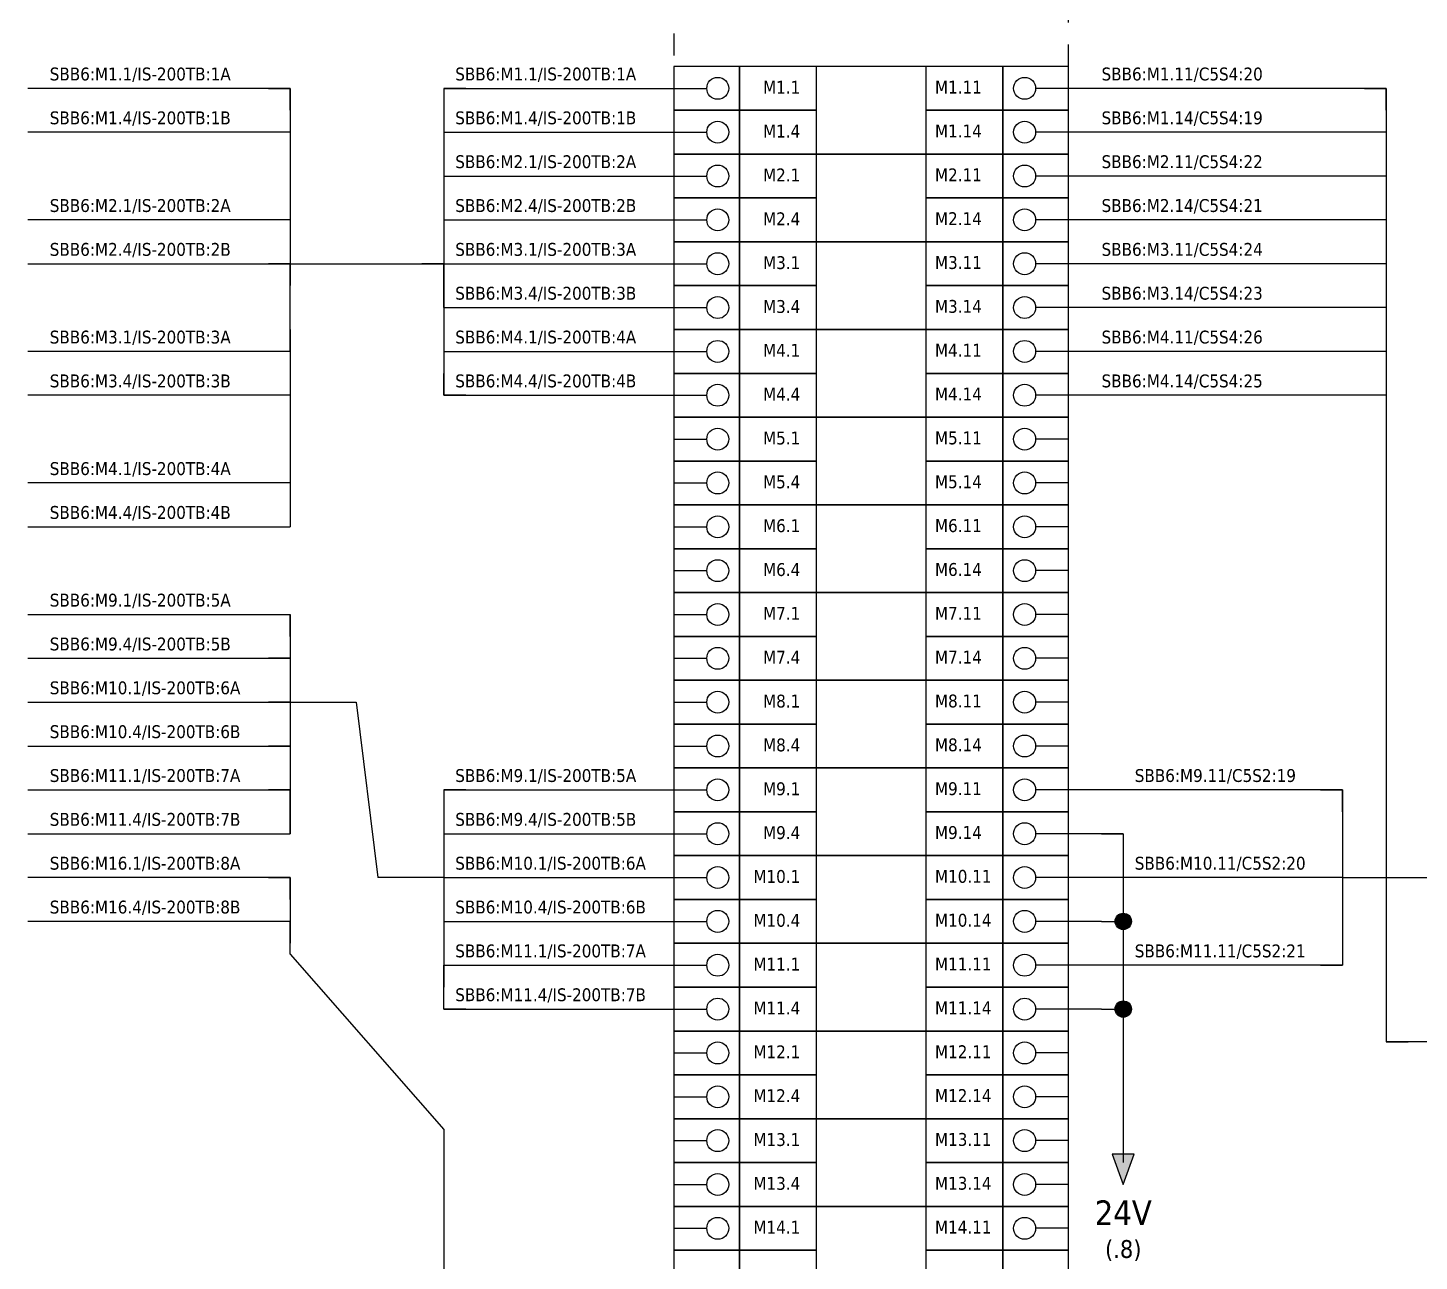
# Model space of a CAD drawing. Header units: millimetres. Extents: x 0 to 1792788, y -13 to 262234.
# Drawn here: x 184.1 to 311, y 78 to 190.5 of the extents above; entities that cross this region are included whole.
import ezdxf
from ezdxf.enums import TextEntityAlignment as Align

# ---------------------------------------------------------------- set-up
doc = ezdxf.new("R2010")
doc.units = ezdxf.units.MM
doc.linetypes.add('EPL_DASH', pattern=[1, 0.5, -0.5])
for name, color, linetype, lineweight in [('EPLAN300', 5, 'Continuous', 25), ('EPLAN303', 6, 'Continuous', 25), ('EPLAN306', 6, 'EPL_DASH', 25), ('EPLAN311', 7, 'Continuous', 25), ('EPLAN317', 7, 'Continuous', 25), ('EPLAN400', 5, 'Continuous', 35), ('EPLAN403', 5, 'Continuous', 35), ('EPLAN405', 7, 'Continuous', 25), ('EPLAN421', 5, 'Continuous', 35), ('EPLAN429', 251, 'Continuous', 35), ('EPLAN432', 7, 'Continuous', 35), ('EPLAN440', 73, 'Continuous', 35), ('EPLAN441', 73, 'Continuous', 35), ('EPLAN442', 73, 'Continuous', 35), ('EPLAN500', 7, 'Continuous', 35), ('EPLAN501', 7, 'Continuous', 35), ('EPLAN502', 7, 'Continuous', 35), ('EPLAN503', 7, 'Continuous', 35), ('EPLAN504', 7, 'Continuous', 35)]:
    doc.layers.add(name, color=color, linetype=linetype, lineweight=lineweight)
doc.styles.add('Tahoma', font='')
doc.styles.get('Tahoma').set_extended_font_data('Tahoma')

# ---------------------------------------------------------------- blocks, each defined once
blk = doc.blocks.new('EPLSYM_LibrarySPECIAL_Symbol1_Variant0_Placement1_1')
at = {"layer": 'EPLAN306', "lineweight": 25, "ltscale": 4}
blk.add_lwpolyline([(0, -143), (36, -143), (36, 0), (0, 0)], close=True, dxfattribs=at)
at = {"layer": 'EPLAN400', "color": 5, "style": 'Tahoma'}
blk.add_attdef('17_20010', text='', height=2.2575, dxfattribs=at).set_placement((-1.5, -0.9515), align=Align.TOP_CENTER)
at = {"layer": 'EPLAN440', "color": 73, "style": 'Tahoma'}
blk.add_attdef('17_20300', text='', height=1.6254, dxfattribs=at).set_placement((-1.5, -4.57508), align=Align.TOP_RIGHT)
at = {"layer": 'EPLAN500', "color": 7, "style": 'Tahoma'}
blk.add_attdef('17_20027', text='', height=1.6254, dxfattribs=at).set_placement((-1.5, -7.43762), align=Align.TOP_CENTER)
at = {"layer": 'EPLAN501', "color": 7, "style": 'Tahoma'}
blk.add_attdef('17_20011', text='', height=1.6254, dxfattribs=at).set_placement((-1.5, -12.67508), align=Align.TOP_CENTER)
at = {"layer": 'EPLAN502', "color": 7, "style": 'Tahoma'}
blk.add_attdef('17_20025', text='', height=1.6254, dxfattribs=at).set_placement((-1.5, -15.37508), align=Align.TOP_RIGHT)
at = {"layer": 'EPLAN503', "color": 7, "style": 'Tahoma'}
blk.add_attdef('17_20024', text='', height=1.6254, dxfattribs=at).set_placement((-1.5, -18.07508), align=Align.TOP_RIGHT)
at = {"layer": 'EPLAN504', "color": 7, "style": 'Tahoma'}
blk.add_attdef('17_20901[1]', text='', height=1.6254, dxfattribs=at).set_placement((-1.5, -9.97508), align=Align.TOP_RIGHT)
blk = doc.blocks.new('EPLSYM_LibrarySPECIAL_Symbol13_Variant1_Placement1')
at = {"layer": 'EPLAN303', "lineweight": 25, "ltscale": 4}
blk.add_line((-4, 0), (-1, 0), dxfattribs=at)
blk.add_circle((0, 0), 1, dxfattribs=at)
at = {"layer": 'EPLAN421', "color": 5, "style": 'Tahoma'}
blk.add_attdef('17_20039', text='', height=1.1739, dxfattribs=at).set_placement((-2.3, 4), align=Align.BOTTOM_RIGHT)
at = {"layer": 'EPLAN429', "color": 251, "style": 'Tahoma'}
blk.add_attdef('17_20011', text='', height=1.6254, dxfattribs=at).set_placement((76.87, -0.16254), align=Align.MIDDLE_LEFT)
at = {"layer": 'EPLAN441', "color": 73, "style": 'Tahoma'}
blk.add_attdef('17_20301', text='', height=1.6254, dxfattribs=at).set_placement((33.62, -0.16254), align=Align.MIDDLE_LEFT)
blk = doc.blocks.new('EPLSYM_LibrarySPECIAL_Symbol13_Variant3_Placement1')
at = {"layer": 'EPLAN303', "lineweight": 25, "ltscale": 4}
blk.add_line((4, 0), (1, 0), dxfattribs=at)
blk.add_circle((0, 0), 1, dxfattribs=at)
at = {"layer": 'EPLAN429', "color": 251, "style": 'Tahoma'}
blk.add_attdef('17_20011', text='', height=1.6254, dxfattribs=at).set_placement((-76.87, -0.16254), align=Align.MIDDLE_RIGHT)
at = {"layer": 'EPLAN432', "color": 7, "style": 'Tahoma'}
blk.add_attdef('17_20038', text='', height=1.6254, dxfattribs=at).set_placement((2.3, 1.3), align=Align.BOTTOM_LEFT)
blk = doc.blocks.new('EPLSYM_LibrarySPECIAL_Symbol308_Variant0_Placement0')
at = {"layer": 'EPLAN405', "color": 7, "style": 'Tahoma'}
for tag, p in [('17_31011', (1.5, 6.35)), ('17_31002', (1.5, 0.5))]:
    blk.add_attdef(tag, text='', height=1.17, dxfattribs=at).set_placement(p, align=Align.BOTTOM_LEFT)
for tag, p in [('17_31004', (1.5, 4.4)), ('17_31003', (1.5, 2.45))]:
    blk.add_attdef(tag, p, '', height=1.17, dxfattribs=at)
blk = doc.blocks.new('EPLSYM_LibrarySPECIAL_Symbol8_Variant3_Placement1')
at = {"layer": 'EPLAN311', "linetype": 'Continuous', "ltscale": 4}
blk.add_hatch(color=256, dxfattribs=at).paths.add_polyline_path([(-1, 0.75), (0, -2), (1, 0.75)], flags=0)
blk.add_line((0, 2), (0, 0.75), dxfattribs=at)
blk.add_lwpolyline([(-1, 0.75), (0, -2), (1, 0.75)], close=True, dxfattribs=at)
at = {"layer": 'EPLAN403', "color": 5, "style": 'Tahoma'}
blk.add_attdef('70_20010', text='', height=2.2575, dxfattribs=at).set_placement((0, -3.4515), align=Align.TOP_CENTER)
at = {"layer": 'EPLAN442', "color": 73, "style": 'Tahoma'}
blk.add_attdef('70_24300', text='', height=1.6254, dxfattribs=at).set_placement((0, -7.07508), align=Align.TOP_CENTER)

msp = doc.modelspace()

# ---------------------------------------------------------------- hatches: boundary and pattern name
at = {"layer": 'EPLAN311', "linetype": 'Continuous', "lineweight": 25, "ltscale": 4}
h = msp.add_hatch(color=7, dxfattribs=at)
edge = h.paths.add_edge_path(flags=0)
edge.add_arc((284, 109), 0.75, 0, 360)
h = msp.add_hatch(color=7, dxfattribs=at)
edge = h.paths.add_edge_path(flags=0)
edge.add_arc((284, 101), 0.75, 0, 360)

# ---------------------------------------------------------------- linework, layer by layer
at = {"layer": 'EPLAN300', "lineweight": 25, "ltscale": 4}
for points in [[(243, 183), (249, 183), (249, 187), (243, 187)], [(249, 179), (273, 179), (273, 187), (249, 187)], [(249, 183), (256, 183), (256, 187), (249, 187)], [(266, 183), (273, 183), (273, 187), (266, 187)], [(273, 183), (279, 183), (279, 187), (273, 187)], [(243, 179), (249, 179), (249, 183), (243, 183)], [(249, 179), (256, 179), (256, 183), (249, 183)], [(266, 179), (273, 179), (273, 183), (266, 183)], [(273, 179), (279, 179), (279, 183), (273, 183)], [(243, 175), (249, 175), (249, 179), (243, 179)], [(249, 171), (273, 171), (273, 179), (249, 179)], [(249, 175), (256, 175), (256, 179), (249, 179)], [(266, 175), (273, 175), (273, 179), (266, 179)], [(273, 175), (279, 175), (279, 179), (273, 179)], [(243, 171), (249, 171), (249, 175), (243, 175)], [(249, 171), (256, 171), (256, 175), (249, 175)], [(266, 171), (273, 171), (273, 175), (266, 175)], [(273, 171), (279, 171), (279, 175), (273, 175)], [(243, 167), (249, 167), (249, 171), (243, 171)], [(249, 163), (273, 163), (273, 171), (249, 171)], [(249, 167), (256, 167), (256, 171), (249, 171)], [(266, 167), (273, 167), (273, 171), (266, 171)], [(273, 167), (279, 167), (279, 171), (273, 171)], [(243, 163), (249, 163), (249, 167), (243, 167)], [(249, 163), (256, 163), (256, 167), (249, 167)], [(266, 163), (273, 163), (273, 167), (266, 167)], [(273, 163), (279, 163), (279, 167), (273, 167)], [(243, 159), (249, 159), (249, 163), (243, 163)], [(249, 155), (273, 155), (273, 163), (249, 163)], [(249, 159), (256, 159), (256, 163), (249, 163)], [(266, 159), (273, 159), (273, 163), (266, 163)], [(273, 159), (279, 159), (279, 163), (273, 163)], [(243, 155), (249, 155), (249, 159), (243, 159)], [(249, 155), (256, 155), (256, 159), (249, 159)], [(266, 155), (273, 155), (273, 159), (266, 159)], [(273, 155), (279, 155), (279, 159), (273, 159)], [(243, 151), (249, 151), (249, 155), (243, 155)], [(249, 147), (273, 147), (273, 155), (249, 155)], [(249, 151), (256, 151), (256, 155), (249, 155)], [(266, 151), (273, 151), (273, 155), (266, 155)], [(273, 151), (279, 151), (279, 155), (273, 155)], [(243, 147), (249, 147), (249, 151), (243, 151)], [(249, 147), (256, 147), (256, 151), (249, 151)], [(266, 147), (273, 147), (273, 151), (266, 151)], [(273, 147), (279, 147), (279, 151), (273, 151)], [(243, 143), (249, 143), (249, 147), (243, 147)], [(249, 139), (273, 139), (273, 147), (249, 147)], [(249, 143), (256, 143), (256, 147), (249, 147)], [(266, 143), (273, 143), (273, 147), (266, 147)], [(273, 143), (279, 143), (279, 147), (273, 147)], [(243, 139), (249, 139), (249, 143), (243, 143)], [(249, 139), (256, 139), (256, 143), (249, 143)], [(266, 139), (273, 139), (273, 143), (266, 143)], [(273, 139), (279, 139), (279, 143), (273, 143)], [(243, 135), (249, 135), (249, 139), (243, 139)], [(249, 131), (273, 131), (273, 139), (249, 139)], [(249, 135), (256, 135), (256, 139), (249, 139)], [(266, 135), (273, 135), (273, 139), (266, 139)], [(273, 135), (279, 135), (279, 139), (273, 139)], [(243, 131), (249, 131), (249, 135), (243, 135)], [(249, 131), (256, 131), (256, 135), (249, 135)], [(266, 131), (273, 131), (273, 135), (266, 135)], [(273, 131), (279, 131), (279, 135), (273, 135)], [(243, 127), (249, 127), (249, 131), (243, 131)], [(249, 123), (273, 123), (273, 131), (249, 131)], [(249, 127), (256, 127), (256, 131), (249, 131)], [(266, 127), (273, 127), (273, 131), (266, 131)], [(273, 127), (279, 127), (279, 131), (273, 131)], [(243, 123), (249, 123), (249, 127), (243, 127)], [(249, 123), (256, 123), (256, 127), (249, 127)], [(266, 123), (273, 123), (273, 127), (266, 127)], [(273, 123), (279, 123), (279, 127), (273, 127)], [(243, 119), (249, 119), (249, 123), (243, 123)], [(249, 115), (273, 115), (273, 123), (249, 123)], [(249, 119), (256, 119), (256, 123), (249, 123)], [(266, 119), (273, 119), (273, 123), (266, 123)], [(273, 119), (279, 119), (279, 123), (273, 123)], [(243, 115), (249, 115), (249, 119), (243, 119)], [(249, 115), (256, 115), (256, 119), (249, 119)], [(266, 115), (273, 115), (273, 119), (266, 119)], [(273, 115), (279, 115), (279, 119), (273, 119)], [(243, 111), (249, 111), (249, 115), (243, 115)], [(249, 107), (273, 107), (273, 115), (249, 115)], [(249, 111), (256, 111), (256, 115), (249, 115)], [(266, 111), (273, 111), (273, 115), (266, 115)], [(273, 111), (279, 111), (279, 115), (273, 115)], [(243, 107), (249, 107), (249, 111), (243, 111)], [(249, 107), (256, 107), (256, 111), (249, 111)], [(266, 107), (273, 107), (273, 111), (266, 111)], [(273, 107), (279, 107), (279, 111), (273, 111)], [(243, 103), (249, 103), (249, 107), (243, 107)], [(249, 99), (273, 99), (273, 107), (249, 107)], [(249, 103), (256, 103), (256, 107), (249, 107)], [(266, 103), (273, 103), (273, 107), (266, 107)], [(273, 103), (279, 103), (279, 107), (273, 107)], [(243, 99), (249, 99), (249, 103), (243, 103)], [(249, 99), (256, 99), (256, 103), (249, 103)], [(266, 99), (273, 99), (273, 103), (266, 103)], [(273, 99), (279, 99), (279, 103), (273, 103)], [(243, 95), (249, 95), (249, 99), (243, 99)], [(249, 91), (273, 91), (273, 99), (249, 99)], [(249, 95), (256, 95), (256, 99), (249, 99)], [(266, 95), (273, 95), (273, 99), (266, 99)], [(273, 95), (279, 95), (279, 99), (273, 99)], [(243, 91), (249, 91), (249, 95), (243, 95)], [(249, 91), (256, 91), (256, 95), (249, 95)], [(266, 91), (273, 91), (273, 95), (266, 95)], [(273, 91), (279, 91), (279, 95), (273, 95)], [(243, 87), (249, 87), (249, 91), (243, 91)], [(249, 83), (273, 83), (273, 91), (249, 91)], [(249, 87), (256, 87), (256, 91), (249, 91)], [(266, 87), (273, 87), (273, 91), (266, 91)], [(273, 87), (279, 87), (279, 91), (273, 91)], [(243, 83), (249, 83), (249, 87), (243, 87)], [(249, 83), (256, 83), (256, 87), (249, 87)], [(266, 83), (273, 83), (273, 87), (266, 87)], [(273, 83), (279, 83), (279, 87), (273, 87)], [(243, 79), (249, 79), (249, 83), (243, 83)], [(249, 75), (273, 75), (273, 83), (249, 83)], [(249, 79), (256, 79), (256, 83), (249, 83)], [(266, 79), (273, 79), (273, 83), (266, 83)], [(273, 79), (279, 79), (279, 83), (273, 83)], [(243, 75), (249, 75), (249, 79), (243, 79)], [(249, 75), (256, 75), (256, 79), (249, 79)], [(266, 75), (273, 75), (273, 79), (266, 79)], [(273, 75), (279, 75), (279, 79), (273, 79)]]:
    msp.add_lwpolyline(points, close=True, dxfattribs=at)
at = {"layer": 'EPLAN311', "color": 7, "ltscale": 4}
for p, q in [((208, 185), (184.05, 185)), ((222, 185), (245, 185)), ((308, 185), (277, 185)), ((208, 181), (184.05, 181)), ((222, 181), (245, 181)), ((308, 181), (277, 181)), ((222, 177), (245, 177)), ((308, 177), (277, 177)), ((208, 173), (184.05, 173)), ((222, 173), (245, 173)), ((308, 173), (277, 173)), ((184.05, 169), (208, 169)), ((222, 169), (245, 169)), ((308, 169), (277, 169)), ((222, 165), (245, 165)), ((308, 165), (277, 165)), ((208, 161), (184.05, 161)), ((222, 161), (245, 161)), ((308, 161), (277, 161)), ((208, 157), (184.05, 157)), ((222, 157), (245, 157)), ((308, 157), (277, 157)), ((208, 149), (184.05, 149)), ((184.05, 145), (208, 145)), ((184.05, 137), (208, 137)), ((184.05, 133), (208, 133)), ((184.05, 129), (208, 129)), ((184.05, 125), (208, 125)), ((184.05, 121), (208, 121)), ((222, 121), (245, 121)), ((304, 121), (277, 121)), ((184.05, 117), (208, 117)), ((222, 117), (245, 117)), ((208, 113), (184.05, 113)), ((222, 113), (245, 113)), ((304, 113), (277, 113)), ((208, 109), (184.05, 109)), ((222, 109), (245, 109)), ((222, 105), (245, 105)), ((304, 105), (277, 105)), ((222, 101), (245, 101))]:
    msp.add_line(p, q, dxfattribs=at)
at = {"layer": 'EPLAN311', "ltscale": 4}
for p, q in [((206, 185), (208, 185)), ((224, 185), (222, 185)), ((306, 185), (308, 185)), ((208, 181), (206, 181)), ((222, 181), (224, 181)), ((308, 181), (306, 181)), ((222, 177), (224, 177)), ((308, 177), (306, 177)), ((208, 173), (206, 173)), ((222, 173), (224, 173)), ((308, 173), (306, 173)), ((208, 169), (206, 169)), ((222, 169), (224, 169)), ((308, 169), (306, 169)), ((222, 165), (224, 165)), ((308, 165), (306, 165)), ((208, 161), (206, 161)), ((222, 161), (224, 161)), ((308, 161), (306, 161)), ((208, 157), (206, 157)), ((224, 157), (222, 157)), ((308, 157), (306, 157)), ((208, 149), (206, 149)), ((206, 145), (208, 145)), ((206, 137), (208, 137)), ((208, 133), (206, 133)), ((208, 129), (206, 129)), ((208, 125), (206, 125)), ((208, 121), (206, 121)), ((224, 121), (222, 121)), ((302, 121), (304, 121)), ((206, 117), (208, 117)), ((222, 117), (224, 117)), ((284, 117), (277, 117)), ((284, 117), (284, 109)), ((206, 113), (208, 113)), ((222, 113), (224, 113)), ((304, 113), (302, 113)), ((208, 109), (206, 109)), ((222, 109), (224, 109)), ((282, 109), (277, 109)), ((284, 109), (284, 101)), ((222, 105), (224, 105)), ((302, 105), (304, 105)), ((224, 101), (222, 101)), ((282, 101), (277, 101)), ((284, 101), (284, 87))]:
    msp.add_line(p, q, dxfattribs=at)
at = {"layer": 'EPLAN311', "color": 7, "linetype": 'Continuous', "lineweight": 25, "ltscale": 4}
for p, q in [((214, 129), (216, 113)), ((282, 117), (284, 117)), ((284, 117), (284, 115)), ((284, 111), (284, 107)), ((282, 109), (284, 109)), ((208, 106), (222, 90)), ((284, 103), (284, 99)), ((282, 101), (284, 101)), ((308, 100), (308, 98)), ((308, 98), (310, 98))]:
    msp.add_line(p, q, dxfattribs=at)
for centre in [(284, 109), (284, 101)]:
    msp.add_circle(centre, 0.75, dxfattribs=at)
at = {"layer": 'EPLAN317', "lineweight": 25, "ltscale": 4}
for p, q in [((208, 185), (208, 181)), ((208, 183), (208, 185)), ((222, 185), (222, 181)), ((222, 185), (222, 183)), ((308, 185), (308, 181)), ((308, 183), (308, 185)), ((208, 183), (208, 179)), ((222, 183), (222, 179)), ((308, 183), (308, 179)), ((208, 181), (208, 173)), ((222, 181), (222, 177)), ((308, 181), (308, 177)), ((222, 179), (222, 175)), ((308, 179), (308, 175)), ((222, 177), (222, 173)), ((308, 177), (308, 173)), ((208, 175), (208, 171)), ((222, 175), (222, 171)), ((308, 175), (308, 171)), ((208, 173), (208, 169)), ((222, 173), (222, 169)), ((308, 173), (308, 169)), ((208, 171), (208, 167)), ((222, 171), (222, 167)), ((308, 171), (308, 167)), ((208, 161), (208, 169)), ((208, 169), (222, 169)), ((208, 169), (210, 169)), ((222, 169), (220, 169)), ((222, 165), (222, 169)), ((308, 169), (308, 165)), ((222, 167), (222, 163)), ((308, 167), (308, 163)), ((222, 165), (222, 161)), ((308, 165), (308, 161)), ((208, 163), (208, 159)), ((222, 163), (222, 159)), ((308, 163), (308, 159)), ((208, 161), (208, 157)), ((222, 161), (222, 157)), ((308, 161), (308, 157)), ((208, 159), (208, 155)), ((222, 157), (222, 159)), ((308, 159), (308, 155)), ((208, 157), (208, 149)), ((308, 157), (308, 98)), ((208, 151), (208, 147)), ((208, 149), (208, 145)), ((208, 147), (208, 145)), ((208, 137), (208, 133)), ((208, 135), (208, 137)), ((208, 135), (208, 131)), ((208, 133), (208, 129)), ((208, 131), (208, 127)), ((208, 129), (208, 125)), ((208, 129), (214, 129)), ((208, 129), (210, 129)), ((208, 127), (208, 123)), ((208, 125), (208, 121)), ((208, 123), (208, 119)), ((208, 117), (208, 121)), ((222, 121), (222, 117)), ((222, 121), (222, 119)), ((304, 121), (304, 113)), ((304, 119), (304, 121)), ((208, 119), (208, 117)), ((222, 119), (222, 115)), ((222, 117), (222, 113)), ((222, 115), (222, 111)), ((304, 115), (304, 111)), ((208, 113), (208, 109)), ((208, 111), (208, 113)), ((222, 113), (216, 113)), ((222, 113), (220, 113)), ((222, 113), (222, 109)), ((304, 113), (304, 105)), ((304, 113), (323, 113)), ((304, 113), (306, 113)), ((208, 111), (208, 107)), ((222, 111), (222, 107)), ((208, 106), (208, 109)), ((222, 109), (222, 105)), ((222, 107), (222, 103)), ((304, 107), (304, 105)), ((222, 101), (222, 105)), ((222, 101), (222, 103)), ((314, 98), (308, 98)), ((222, 90), (222, 65))]:
    msp.add_line(p, q, dxfattribs=at)

# ---------------------------------------------------------------- block references
msp.add_blockref('EPLSYM_LibrarySPECIAL_Symbol1_Variant0_Placement1_1', (243, 202))
ref = msp.add_blockref('EPLSYM_LibrarySPECIAL_Symbol308_Variant0_Placement0', (186, 185))
ref.add_attrib('17_31011', 'SBB6:M1.1/IS-200TB:1A', dxfattribs={"layer": 'EPLAN405', "color": 7, "height": 1.1739, "style": 'Tahoma'}).set_placement((186.05, 185.37), align=Align.BOTTOM_LEFT)
ref = msp.add_blockref('EPLSYM_LibrarySPECIAL_Symbol308_Variant0_Placement0', (223, 185))
ref.add_attrib('17_31011', 'SBB6:M1.1/IS-200TB:1A', dxfattribs={"layer": 'EPLAN405', "color": 7, "height": 1.1739, "style": 'Tahoma'}).set_placement((223.05, 185.37), align=Align.BOTTOM_LEFT)
ref = msp.add_blockref('EPLSYM_LibrarySPECIAL_Symbol308_Variant0_Placement0', (281.97, 185))
ref.add_attrib('17_31011', 'SBB6:M1.11/C5S4:20', dxfattribs={"layer": 'EPLAN405', "color": 7, "height": 1.1739, "style": 'Tahoma'}).set_placement((282.02, 185.37), align=Align.BOTTOM_LEFT)
ref = msp.add_blockref('EPLSYM_LibrarySPECIAL_Symbol13_Variant1_Placement1', (247, 185))
ref.add_attrib('17_20039', 'M1.1', dxfattribs={"layer": 'EPLAN421', "color": 5, "height": 1.174, "style": 'Tahoma'}).set_placement((254.53, 184.16), align=Align.BOTTOM_RIGHT)
ref = msp.add_blockref('EPLSYM_LibrarySPECIAL_Symbol13_Variant3_Placement1', (275, 185))
ref.add_attrib('17_20039', 'M1.11', dxfattribs={"layer": 'EPLAN421', "color": 5, "height": 1.174, "style": 'Tahoma'}).set_placement((266.82, 184.17), align=Align.BOTTOM_LEFT)
ref = msp.add_blockref('EPLSYM_LibrarySPECIAL_Symbol308_Variant0_Placement0', (186, 181))
ref.add_attrib('17_31011', 'SBB6:M1.4/IS-200TB:1B', dxfattribs={"layer": 'EPLAN405', "color": 7, "height": 1.1739, "style": 'Tahoma'}).set_placement((186.05, 181.37), align=Align.BOTTOM_LEFT)
ref = msp.add_blockref('EPLSYM_LibrarySPECIAL_Symbol308_Variant0_Placement0', (223, 181))
ref.add_attrib('17_31011', 'SBB6:M1.4/IS-200TB:1B', dxfattribs={"layer": 'EPLAN405', "color": 7, "height": 1.1739, "style": 'Tahoma'}).set_placement((223.05, 181.37), align=Align.BOTTOM_LEFT)
ref = msp.add_blockref('EPLSYM_LibrarySPECIAL_Symbol308_Variant0_Placement0', (281.97, 181))
ref.add_attrib('17_31011', 'SBB6:M1.14/C5S4:19', dxfattribs={"layer": 'EPLAN405', "color": 7, "height": 1.1739, "style": 'Tahoma'}).set_placement((282.02, 181.37), align=Align.BOTTOM_LEFT)
ref = msp.add_blockref('EPLSYM_LibrarySPECIAL_Symbol13_Variant1_Placement1', (247, 181))
ref.add_attrib('17_20039', 'M1.4', dxfattribs={"layer": 'EPLAN421', "color": 5, "height": 1.174, "style": 'Tahoma'}).set_placement((254.53, 180.16), align=Align.BOTTOM_RIGHT)
ref = msp.add_blockref('EPLSYM_LibrarySPECIAL_Symbol13_Variant3_Placement1', (275, 181))
ref.add_attrib('17_20039', 'M1.14', dxfattribs={"layer": 'EPLAN421', "color": 5, "height": 1.174, "style": 'Tahoma'}).set_placement((266.82, 180.17), align=Align.BOTTOM_LEFT)
ref = msp.add_blockref('EPLSYM_LibrarySPECIAL_Symbol308_Variant0_Placement0', (223, 177))
ref.add_attrib('17_31011', 'SBB6:M2.1/IS-200TB:2A', dxfattribs={"layer": 'EPLAN405', "color": 7, "height": 1.1739, "style": 'Tahoma'}).set_placement((223.05, 177.37), align=Align.BOTTOM_LEFT)
ref = msp.add_blockref('EPLSYM_LibrarySPECIAL_Symbol13_Variant1_Placement1', (247, 177))
ref.add_attrib('17_20039', 'M2.1', dxfattribs={"layer": 'EPLAN421', "color": 5, "height": 1.174, "style": 'Tahoma'}).set_placement((254.53, 176.16), align=Align.BOTTOM_RIGHT)
ref = msp.add_blockref('EPLSYM_LibrarySPECIAL_Symbol13_Variant3_Placement1', (275, 177))
ref.add_attrib('17_20039', 'M2.11', dxfattribs={"layer": 'EPLAN421', "color": 5, "height": 1.174, "style": 'Tahoma'}).set_placement((266.82, 176.17), align=Align.BOTTOM_LEFT)
ref = msp.add_blockref('EPLSYM_LibrarySPECIAL_Symbol308_Variant0_Placement0', (281.97, 177))
ref.add_attrib('17_31011', 'SBB6:M2.11/C5S4:22', dxfattribs={"layer": 'EPLAN405', "color": 7, "height": 1.1739, "style": 'Tahoma'}).set_placement((282.02, 177.37), align=Align.BOTTOM_LEFT)
ref = msp.add_blockref('EPLSYM_LibrarySPECIAL_Symbol308_Variant0_Placement0', (186, 173))
ref.add_attrib('17_31011', 'SBB6:M2.1/IS-200TB:2A', dxfattribs={"layer": 'EPLAN405', "color": 7, "height": 1.1739, "style": 'Tahoma'}).set_placement((186.05, 173.37), align=Align.BOTTOM_LEFT)
ref = msp.add_blockref('EPLSYM_LibrarySPECIAL_Symbol308_Variant0_Placement0', (223, 173))
ref.add_attrib('17_31011', 'SBB6:M2.4/IS-200TB:2B', dxfattribs={"layer": 'EPLAN405', "color": 7, "height": 1.1739, "style": 'Tahoma'}).set_placement((223.05, 173.37), align=Align.BOTTOM_LEFT)
ref = msp.add_blockref('EPLSYM_LibrarySPECIAL_Symbol13_Variant1_Placement1', (247, 173))
ref.add_attrib('17_20039', 'M2.4', dxfattribs={"layer": 'EPLAN421', "color": 5, "height": 1.174, "style": 'Tahoma'}).set_placement((254.53, 172.16), align=Align.BOTTOM_RIGHT)
ref = msp.add_blockref('EPLSYM_LibrarySPECIAL_Symbol13_Variant3_Placement1', (275, 173))
ref.add_attrib('17_20039', 'M2.14', dxfattribs={"layer": 'EPLAN421', "color": 5, "height": 1.174, "style": 'Tahoma'}).set_placement((266.82, 172.17), align=Align.BOTTOM_LEFT)
ref = msp.add_blockref('EPLSYM_LibrarySPECIAL_Symbol308_Variant0_Placement0', (281.97, 173))
ref.add_attrib('17_31011', 'SBB6:M2.14/C5S4:21', dxfattribs={"layer": 'EPLAN405', "color": 7, "height": 1.1739, "style": 'Tahoma'}).set_placement((282.02, 173.37), align=Align.BOTTOM_LEFT)
ref = msp.add_blockref('EPLSYM_LibrarySPECIAL_Symbol308_Variant0_Placement0', (186, 169))
ref.add_attrib('17_31011', 'SBB6:M2.4/IS-200TB:2B', dxfattribs={"layer": 'EPLAN405', "color": 7, "height": 1.1739, "style": 'Tahoma'}).set_placement((186.05, 169.37), align=Align.BOTTOM_LEFT)
ref = msp.add_blockref('EPLSYM_LibrarySPECIAL_Symbol308_Variant0_Placement0', (223, 169))
ref.add_attrib('17_31011', 'SBB6:M3.1/IS-200TB:3A', dxfattribs={"layer": 'EPLAN405', "color": 7, "height": 1.1739, "style": 'Tahoma'}).set_placement((223.05, 169.37), align=Align.BOTTOM_LEFT)
ref = msp.add_blockref('EPLSYM_LibrarySPECIAL_Symbol308_Variant0_Placement0', (281.97, 169))
ref.add_attrib('17_31011', 'SBB6:M3.11/C5S4:24', dxfattribs={"layer": 'EPLAN405', "color": 7, "height": 1.1739, "style": 'Tahoma'}).set_placement((282.02, 169.37), align=Align.BOTTOM_LEFT)
ref = msp.add_blockref('EPLSYM_LibrarySPECIAL_Symbol13_Variant1_Placement1', (247, 169))
ref.add_attrib('17_20039', 'M3.1', dxfattribs={"layer": 'EPLAN421', "color": 5, "height": 1.174, "style": 'Tahoma'}).set_placement((254.53, 168.16), align=Align.BOTTOM_RIGHT)
ref = msp.add_blockref('EPLSYM_LibrarySPECIAL_Symbol13_Variant3_Placement1', (275, 169))
ref.add_attrib('17_20039', 'M3.11', dxfattribs={"layer": 'EPLAN421', "color": 5, "height": 1.174, "style": 'Tahoma'}).set_placement((266.82, 168.17), align=Align.BOTTOM_LEFT)
ref = msp.add_blockref('EPLSYM_LibrarySPECIAL_Symbol308_Variant0_Placement0', (223, 165))
ref.add_attrib('17_31011', 'SBB6:M3.4/IS-200TB:3B', dxfattribs={"layer": 'EPLAN405', "color": 7, "height": 1.1739, "style": 'Tahoma'}).set_placement((223.05, 165.37), align=Align.BOTTOM_LEFT)
ref = msp.add_blockref('EPLSYM_LibrarySPECIAL_Symbol308_Variant0_Placement0', (281.97, 165))
ref.add_attrib('17_31011', 'SBB6:M3.14/C5S4:23', dxfattribs={"layer": 'EPLAN405', "color": 7, "height": 1.1739, "style": 'Tahoma'}).set_placement((282.02, 165.37), align=Align.BOTTOM_LEFT)
ref = msp.add_blockref('EPLSYM_LibrarySPECIAL_Symbol13_Variant1_Placement1', (247, 165))
ref.add_attrib('17_20039', 'M3.4', dxfattribs={"layer": 'EPLAN421', "color": 5, "height": 1.174, "style": 'Tahoma'}).set_placement((254.53, 164.16), align=Align.BOTTOM_RIGHT)
ref = msp.add_blockref('EPLSYM_LibrarySPECIAL_Symbol13_Variant3_Placement1', (275, 165))
ref.add_attrib('17_20039', 'M3.14', dxfattribs={"layer": 'EPLAN421', "color": 5, "height": 1.174, "style": 'Tahoma'}).set_placement((266.82, 164.17), align=Align.BOTTOM_LEFT)
ref = msp.add_blockref('EPLSYM_LibrarySPECIAL_Symbol308_Variant0_Placement0', (186, 161))
ref.add_attrib('17_31011', 'SBB6:M3.1/IS-200TB:3A', dxfattribs={"layer": 'EPLAN405', "color": 7, "height": 1.1739, "style": 'Tahoma'}).set_placement((186.05, 161.37), align=Align.BOTTOM_LEFT)
ref = msp.add_blockref('EPLSYM_LibrarySPECIAL_Symbol308_Variant0_Placement0', (223, 161))
ref.add_attrib('17_31011', 'SBB6:M4.1/IS-200TB:4A', dxfattribs={"layer": 'EPLAN405', "color": 7, "height": 1.1739, "style": 'Tahoma'}).set_placement((223.05, 161.37), align=Align.BOTTOM_LEFT)
ref = msp.add_blockref('EPLSYM_LibrarySPECIAL_Symbol308_Variant0_Placement0', (281.97, 161))
ref.add_attrib('17_31011', 'SBB6:M4.11/C5S4:26', dxfattribs={"layer": 'EPLAN405', "color": 7, "height": 1.1739, "style": 'Tahoma'}).set_placement((282.02, 161.37), align=Align.BOTTOM_LEFT)
ref = msp.add_blockref('EPLSYM_LibrarySPECIAL_Symbol13_Variant1_Placement1', (247, 161))
ref.add_attrib('17_20039', 'M4.1', dxfattribs={"layer": 'EPLAN421', "color": 5, "height": 1.174, "style": 'Tahoma'}).set_placement((254.53, 160.16), align=Align.BOTTOM_RIGHT)
ref = msp.add_blockref('EPLSYM_LibrarySPECIAL_Symbol13_Variant3_Placement1', (275, 161))
ref.add_attrib('17_20039', 'M4.11', dxfattribs={"layer": 'EPLAN421', "color": 5, "height": 1.174, "style": 'Tahoma'}).set_placement((266.82, 160.17), align=Align.BOTTOM_LEFT)
ref = msp.add_blockref('EPLSYM_LibrarySPECIAL_Symbol308_Variant0_Placement0', (186, 157))
ref.add_attrib('17_31011', 'SBB6:M3.4/IS-200TB:3B', dxfattribs={"layer": 'EPLAN405', "color": 7, "height": 1.1739, "style": 'Tahoma'}).set_placement((186.05, 157.37), align=Align.BOTTOM_LEFT)
ref = msp.add_blockref('EPLSYM_LibrarySPECIAL_Symbol308_Variant0_Placement0', (223, 157))
ref.add_attrib('17_31011', 'SBB6:M4.4/IS-200TB:4B', dxfattribs={"layer": 'EPLAN405', "color": 7, "height": 1.1739, "style": 'Tahoma'}).set_placement((223.05, 157.37), align=Align.BOTTOM_LEFT)
ref = msp.add_blockref('EPLSYM_LibrarySPECIAL_Symbol308_Variant0_Placement0', (281.97, 157))
ref.add_attrib('17_31011', 'SBB6:M4.14/C5S4:25', dxfattribs={"layer": 'EPLAN405', "color": 7, "height": 1.1739, "style": 'Tahoma'}).set_placement((282.02, 157.37), align=Align.BOTTOM_LEFT)
ref = msp.add_blockref('EPLSYM_LibrarySPECIAL_Symbol13_Variant1_Placement1', (247, 157))
ref.add_attrib('17_20039', 'M4.4', dxfattribs={"layer": 'EPLAN421', "color": 5, "height": 1.174, "style": 'Tahoma'}).set_placement((254.53, 156.16), align=Align.BOTTOM_RIGHT)
ref = msp.add_blockref('EPLSYM_LibrarySPECIAL_Symbol13_Variant3_Placement1', (275, 157))
ref.add_attrib('17_20039', 'M4.14', dxfattribs={"layer": 'EPLAN421', "color": 5, "height": 1.174, "style": 'Tahoma'}).set_placement((266.82, 156.17), align=Align.BOTTOM_LEFT)
ref = msp.add_blockref('EPLSYM_LibrarySPECIAL_Symbol13_Variant1_Placement1', (247, 153))
ref.add_attrib('17_20039', 'M5.1', dxfattribs={"layer": 'EPLAN421', "color": 5, "height": 1.174, "style": 'Tahoma'}).set_placement((254.53, 152.16), align=Align.BOTTOM_RIGHT)
ref = msp.add_blockref('EPLSYM_LibrarySPECIAL_Symbol13_Variant3_Placement1', (275, 153))
ref.add_attrib('17_20039', 'M5.11', dxfattribs={"layer": 'EPLAN421', "color": 5, "height": 1.174, "style": 'Tahoma'}).set_placement((266.82, 152.17), align=Align.BOTTOM_LEFT)
ref = msp.add_blockref('EPLSYM_LibrarySPECIAL_Symbol308_Variant0_Placement0', (186, 149))
ref.add_attrib('17_31011', 'SBB6:M4.1/IS-200TB:4A', dxfattribs={"layer": 'EPLAN405', "color": 7, "height": 1.1739, "style": 'Tahoma'}).set_placement((186.05, 149.37), align=Align.BOTTOM_LEFT)
ref = msp.add_blockref('EPLSYM_LibrarySPECIAL_Symbol13_Variant1_Placement1', (247, 149))
ref.add_attrib('17_20039', 'M5.4', dxfattribs={"layer": 'EPLAN421', "color": 5, "height": 1.174, "style": 'Tahoma'}).set_placement((254.53, 148.16), align=Align.BOTTOM_RIGHT)
ref = msp.add_blockref('EPLSYM_LibrarySPECIAL_Symbol13_Variant3_Placement1', (275, 149))
ref.add_attrib('17_20039', 'M5.14', dxfattribs={"layer": 'EPLAN421', "color": 5, "height": 1.174, "style": 'Tahoma'}).set_placement((266.82, 148.17), align=Align.BOTTOM_LEFT)
ref = msp.add_blockref('EPLSYM_LibrarySPECIAL_Symbol308_Variant0_Placement0', (186, 145))
ref.add_attrib('17_31011', 'SBB6:M4.4/IS-200TB:4B', dxfattribs={"layer": 'EPLAN405', "color": 7, "height": 1.1739, "style": 'Tahoma'}).set_placement((186.05, 145.37), align=Align.BOTTOM_LEFT)
ref = msp.add_blockref('EPLSYM_LibrarySPECIAL_Symbol13_Variant1_Placement1', (247, 145))
ref.add_attrib('17_20039', 'M6.1', dxfattribs={"layer": 'EPLAN421', "color": 5, "height": 1.174, "style": 'Tahoma'}).set_placement((254.53, 144.16), align=Align.BOTTOM_RIGHT)
ref = msp.add_blockref('EPLSYM_LibrarySPECIAL_Symbol13_Variant3_Placement1', (275, 145))
ref.add_attrib('17_20039', 'M6.11', dxfattribs={"layer": 'EPLAN421', "color": 5, "height": 1.174, "style": 'Tahoma'}).set_placement((266.82, 144.17), align=Align.BOTTOM_LEFT)
ref = msp.add_blockref('EPLSYM_LibrarySPECIAL_Symbol13_Variant1_Placement1', (247, 141))
ref.add_attrib('17_20039', 'M6.4', dxfattribs={"layer": 'EPLAN421', "color": 5, "height": 1.174, "style": 'Tahoma'}).set_placement((254.53, 140.16), align=Align.BOTTOM_RIGHT)
ref = msp.add_blockref('EPLSYM_LibrarySPECIAL_Symbol13_Variant3_Placement1', (275, 141))
ref.add_attrib('17_20039', 'M6.14', dxfattribs={"layer": 'EPLAN421', "color": 5, "height": 1.174, "style": 'Tahoma'}).set_placement((266.82, 140.17), align=Align.BOTTOM_LEFT)
ref = msp.add_blockref('EPLSYM_LibrarySPECIAL_Symbol308_Variant0_Placement0', (186, 137))
ref.add_attrib('17_31011', 'SBB6:M9.1/IS-200TB:5A', dxfattribs={"layer": 'EPLAN405', "color": 7, "height": 1.1739, "style": 'Tahoma'}).set_placement((186.05, 137.37), align=Align.BOTTOM_LEFT)
ref = msp.add_blockref('EPLSYM_LibrarySPECIAL_Symbol13_Variant1_Placement1', (247, 137))
ref.add_attrib('17_20039', 'M7.1', dxfattribs={"layer": 'EPLAN421', "color": 5, "height": 1.174, "style": 'Tahoma'}).set_placement((254.53, 136.16), align=Align.BOTTOM_RIGHT)
ref = msp.add_blockref('EPLSYM_LibrarySPECIAL_Symbol13_Variant3_Placement1', (275, 137))
ref.add_attrib('17_20039', 'M7.11', dxfattribs={"layer": 'EPLAN421', "color": 5, "height": 1.174, "style": 'Tahoma'}).set_placement((266.82, 136.17), align=Align.BOTTOM_LEFT)
ref = msp.add_blockref('EPLSYM_LibrarySPECIAL_Symbol308_Variant0_Placement0', (186, 133))
ref.add_attrib('17_31011', 'SBB6:M9.4/IS-200TB:5B', dxfattribs={"layer": 'EPLAN405', "color": 7, "height": 1.1739, "style": 'Tahoma'}).set_placement((186.05, 133.37), align=Align.BOTTOM_LEFT)
ref = msp.add_blockref('EPLSYM_LibrarySPECIAL_Symbol13_Variant1_Placement1', (247, 133))
ref.add_attrib('17_20039', 'M7.4', dxfattribs={"layer": 'EPLAN421', "color": 5, "height": 1.174, "style": 'Tahoma'}).set_placement((254.53, 132.16), align=Align.BOTTOM_RIGHT)
ref = msp.add_blockref('EPLSYM_LibrarySPECIAL_Symbol13_Variant3_Placement1', (275, 133))
ref.add_attrib('17_20039', 'M7.14', dxfattribs={"layer": 'EPLAN421', "color": 5, "height": 1.174, "style": 'Tahoma'}).set_placement((266.82, 132.17), align=Align.BOTTOM_LEFT)
ref = msp.add_blockref('EPLSYM_LibrarySPECIAL_Symbol308_Variant0_Placement0', (186, 129))
ref.add_attrib('17_31011', 'SBB6:M10.1/IS-200TB:6A', dxfattribs={"layer": 'EPLAN405', "color": 7, "height": 1.1739, "style": 'Tahoma'}).set_placement((186.05, 129.37), align=Align.BOTTOM_LEFT)
ref = msp.add_blockref('EPLSYM_LibrarySPECIAL_Symbol13_Variant1_Placement1', (247, 129))
ref.add_attrib('17_20039', 'M8.1', dxfattribs={"layer": 'EPLAN421', "color": 5, "height": 1.174, "style": 'Tahoma'}).set_placement((254.53, 128.16), align=Align.BOTTOM_RIGHT)
ref = msp.add_blockref('EPLSYM_LibrarySPECIAL_Symbol13_Variant3_Placement1', (275, 129))
ref.add_attrib('17_20039', 'M8.11', dxfattribs={"layer": 'EPLAN421', "color": 5, "height": 1.174, "style": 'Tahoma'}).set_placement((266.82, 128.17), align=Align.BOTTOM_LEFT)
ref = msp.add_blockref('EPLSYM_LibrarySPECIAL_Symbol308_Variant0_Placement0', (186, 125))
ref.add_attrib('17_31011', 'SBB6:M10.4/IS-200TB:6B', dxfattribs={"layer": 'EPLAN405', "color": 7, "height": 1.1739, "style": 'Tahoma'}).set_placement((186.05, 125.37), align=Align.BOTTOM_LEFT)
ref = msp.add_blockref('EPLSYM_LibrarySPECIAL_Symbol13_Variant1_Placement1', (247, 125))
ref.add_attrib('17_20039', 'M8.4', dxfattribs={"layer": 'EPLAN421', "color": 5, "height": 1.174, "style": 'Tahoma'}).set_placement((254.53, 124.16), align=Align.BOTTOM_RIGHT)
ref = msp.add_blockref('EPLSYM_LibrarySPECIAL_Symbol13_Variant3_Placement1', (275, 125))
ref.add_attrib('17_20039', 'M8.14', dxfattribs={"layer": 'EPLAN421', "color": 5, "height": 1.174, "style": 'Tahoma'}).set_placement((266.82, 124.17), align=Align.BOTTOM_LEFT)
ref = msp.add_blockref('EPLSYM_LibrarySPECIAL_Symbol308_Variant0_Placement0', (186, 121))
ref.add_attrib('17_31011', 'SBB6:M11.1/IS-200TB:7A', dxfattribs={"layer": 'EPLAN405', "color": 7, "height": 1.1739, "style": 'Tahoma'}).set_placement((186.05, 121.37), align=Align.BOTTOM_LEFT)
ref = msp.add_blockref('EPLSYM_LibrarySPECIAL_Symbol308_Variant0_Placement0', (223, 121))
ref.add_attrib('17_31011', 'SBB6:M9.1/IS-200TB:5A', dxfattribs={"layer": 'EPLAN405', "color": 7, "height": 1.1739, "style": 'Tahoma'}).set_placement((223.05, 121.37), align=Align.BOTTOM_LEFT)
ref = msp.add_blockref('EPLSYM_LibrarySPECIAL_Symbol13_Variant1_Placement1', (247, 121))
ref.add_attrib('17_20039', 'M9.1', dxfattribs={"layer": 'EPLAN421', "color": 5, "height": 1.174, "style": 'Tahoma'}).set_placement((254.53, 120.16), align=Align.BOTTOM_RIGHT)
ref = msp.add_blockref('EPLSYM_LibrarySPECIAL_Symbol13_Variant3_Placement1', (275, 121))
ref.add_attrib('17_20039', 'M9.11', dxfattribs={"layer": 'EPLAN421', "color": 5, "height": 1.174, "style": 'Tahoma'}).set_placement((266.82, 120.17), align=Align.BOTTOM_LEFT)
ref = msp.add_blockref('EPLSYM_LibrarySPECIAL_Symbol308_Variant0_Placement0', (285, 121))
ref.add_attrib('17_31011', 'SBB6:M9.11/C5S2:19', dxfattribs={"layer": 'EPLAN405', "color": 7, "height": 1.1739, "style": 'Tahoma'}).set_placement((285.05, 121.37), align=Align.BOTTOM_LEFT)
ref = msp.add_blockref('EPLSYM_LibrarySPECIAL_Symbol308_Variant0_Placement0', (186, 117))
ref.add_attrib('17_31011', 'SBB6:M11.4/IS-200TB:7B', dxfattribs={"layer": 'EPLAN405', "color": 7, "height": 1.1739, "style": 'Tahoma'}).set_placement((186.05, 117.37), align=Align.BOTTOM_LEFT)
ref = msp.add_blockref('EPLSYM_LibrarySPECIAL_Symbol308_Variant0_Placement0', (223, 117))
ref.add_attrib('17_31011', 'SBB6:M9.4/IS-200TB:5B', dxfattribs={"layer": 'EPLAN405', "color": 7, "height": 1.1739, "style": 'Tahoma'}).set_placement((223.05, 117.37), align=Align.BOTTOM_LEFT)
ref = msp.add_blockref('EPLSYM_LibrarySPECIAL_Symbol13_Variant1_Placement1', (247, 117))
ref.add_attrib('17_20039', 'M9.4', dxfattribs={"layer": 'EPLAN421', "color": 5, "height": 1.174, "style": 'Tahoma'}).set_placement((254.53, 116.16), align=Align.BOTTOM_RIGHT)
ref = msp.add_blockref('EPLSYM_LibrarySPECIAL_Symbol13_Variant3_Placement1', (275, 117))
ref.add_attrib('17_20039', 'M9.14', dxfattribs={"layer": 'EPLAN421', "color": 5, "height": 1.174, "style": 'Tahoma'}).set_placement((266.82, 116.17), align=Align.BOTTOM_LEFT)
ref = msp.add_blockref('EPLSYM_LibrarySPECIAL_Symbol308_Variant0_Placement0', (186, 113))
ref.add_attrib('17_31011', 'SBB6:M16.1/IS-200TB:8A', dxfattribs={"layer": 'EPLAN405', "color": 7, "height": 1.1739, "style": 'Tahoma'}).set_placement((186.05, 113.37), align=Align.BOTTOM_LEFT)
ref = msp.add_blockref('EPLSYM_LibrarySPECIAL_Symbol308_Variant0_Placement0', (223, 113))
ref.add_attrib('17_31011', 'SBB6:M10.1/IS-200TB:6A', dxfattribs={"layer": 'EPLAN405', "color": 7, "height": 1.1739, "style": 'Tahoma'}).set_placement((223.05, 113.37), align=Align.BOTTOM_LEFT)
ref = msp.add_blockref('EPLSYM_LibrarySPECIAL_Symbol308_Variant0_Placement0', (285, 113))
ref.add_attrib('17_31011', 'SBB6:M10.11/C5S2:20', dxfattribs={"layer": 'EPLAN405', "color": 7, "height": 1.1739, "style": 'Tahoma'}).set_placement((285.05, 113.37), align=Align.BOTTOM_LEFT)
ref = msp.add_blockref('EPLSYM_LibrarySPECIAL_Symbol13_Variant1_Placement1', (247, 113))
ref.add_attrib('17_20039', 'M10.1', dxfattribs={"layer": 'EPLAN421', "color": 5, "height": 1.174, "style": 'Tahoma'}).set_placement((254.53, 112.16), align=Align.BOTTOM_RIGHT)
ref = msp.add_blockref('EPLSYM_LibrarySPECIAL_Symbol13_Variant3_Placement1', (275, 113))
ref.add_attrib('17_20039', 'M10.11', dxfattribs={"layer": 'EPLAN421', "color": 5, "height": 1.174, "style": 'Tahoma'}).set_placement((266.82, 112.17), align=Align.BOTTOM_LEFT)
ref = msp.add_blockref('EPLSYM_LibrarySPECIAL_Symbol308_Variant0_Placement0', (186, 109))
ref.add_attrib('17_31011', 'SBB6:M16.4/IS-200TB:8B', dxfattribs={"layer": 'EPLAN405', "color": 7, "height": 1.1739, "style": 'Tahoma'}).set_placement((186.05, 109.37), align=Align.BOTTOM_LEFT)
ref = msp.add_blockref('EPLSYM_LibrarySPECIAL_Symbol308_Variant0_Placement0', (223, 109))
ref.add_attrib('17_31011', 'SBB6:M10.4/IS-200TB:6B', dxfattribs={"layer": 'EPLAN405', "color": 7, "height": 1.1739, "style": 'Tahoma'}).set_placement((223.05, 109.37), align=Align.BOTTOM_LEFT)
ref = msp.add_blockref('EPLSYM_LibrarySPECIAL_Symbol13_Variant1_Placement1', (247, 109))
ref.add_attrib('17_20039', 'M10.4', dxfattribs={"layer": 'EPLAN421', "color": 5, "height": 1.174, "style": 'Tahoma'}).set_placement((254.53, 108.16), align=Align.BOTTOM_RIGHT)
ref = msp.add_blockref('EPLSYM_LibrarySPECIAL_Symbol13_Variant3_Placement1', (275, 109))
ref.add_attrib('17_20039', 'M10.14', dxfattribs={"layer": 'EPLAN421', "color": 5, "height": 1.174, "style": 'Tahoma'}).set_placement((266.82, 108.17), align=Align.BOTTOM_LEFT)
ref = msp.add_blockref('EPLSYM_LibrarySPECIAL_Symbol308_Variant0_Placement0', (223, 105))
ref.add_attrib('17_31011', 'SBB6:M11.1/IS-200TB:7A', dxfattribs={"layer": 'EPLAN405', "color": 7, "height": 1.1739, "style": 'Tahoma'}).set_placement((223.05, 105.37), align=Align.BOTTOM_LEFT)
ref = msp.add_blockref('EPLSYM_LibrarySPECIAL_Symbol308_Variant0_Placement0', (285, 105))
ref.add_attrib('17_31011', 'SBB6:M11.11/C5S2:21', dxfattribs={"layer": 'EPLAN405', "color": 7, "height": 1.1739, "style": 'Tahoma'}).set_placement((285.05, 105.37), align=Align.BOTTOM_LEFT)
ref = msp.add_blockref('EPLSYM_LibrarySPECIAL_Symbol13_Variant1_Placement1', (247, 105))
ref.add_attrib('17_20039', 'M11.1', dxfattribs={"layer": 'EPLAN421', "color": 5, "height": 1.174, "style": 'Tahoma'}).set_placement((254.53, 104.16), align=Align.BOTTOM_RIGHT)
ref = msp.add_blockref('EPLSYM_LibrarySPECIAL_Symbol13_Variant3_Placement1', (275, 105))
ref.add_attrib('17_20039', 'M11.11', dxfattribs={"layer": 'EPLAN421', "color": 5, "height": 1.174, "style": 'Tahoma'}).set_placement((266.82, 104.17), align=Align.BOTTOM_LEFT)
ref = msp.add_blockref('EPLSYM_LibrarySPECIAL_Symbol308_Variant0_Placement0', (223, 101))
ref.add_attrib('17_31011', 'SBB6:M11.4/IS-200TB:7B', dxfattribs={"layer": 'EPLAN405', "color": 7, "height": 1.1739, "style": 'Tahoma'}).set_placement((223.05, 101.37), align=Align.BOTTOM_LEFT)
ref = msp.add_blockref('EPLSYM_LibrarySPECIAL_Symbol13_Variant1_Placement1', (247, 101))
ref.add_attrib('17_20039', 'M11.4', dxfattribs={"layer": 'EPLAN421', "color": 5, "height": 1.174, "style": 'Tahoma'}).set_placement((254.53, 100.16), align=Align.BOTTOM_RIGHT)
ref = msp.add_blockref('EPLSYM_LibrarySPECIAL_Symbol13_Variant3_Placement1', (275, 101))
ref.add_attrib('17_20039', 'M11.14', dxfattribs={"layer": 'EPLAN421', "color": 5, "height": 1.174, "style": 'Tahoma'}).set_placement((266.82, 100.17), align=Align.BOTTOM_LEFT)
ref = msp.add_blockref('EPLSYM_LibrarySPECIAL_Symbol13_Variant1_Placement1', (247, 97))
ref.add_attrib('17_20039', 'M12.1', dxfattribs={"layer": 'EPLAN421', "color": 5, "height": 1.174, "style": 'Tahoma'}).set_placement((254.53, 96.16), align=Align.BOTTOM_RIGHT)
ref = msp.add_blockref('EPLSYM_LibrarySPECIAL_Symbol13_Variant3_Placement1', (275, 97))
ref.add_attrib('17_20039', 'M12.11', dxfattribs={"layer": 'EPLAN421', "color": 5, "height": 1.174, "style": 'Tahoma'}).set_placement((266.82, 96.17), align=Align.BOTTOM_LEFT)
ref = msp.add_blockref('EPLSYM_LibrarySPECIAL_Symbol13_Variant1_Placement1', (247, 93))
ref.add_attrib('17_20039', 'M12.4', dxfattribs={"layer": 'EPLAN421', "color": 5, "height": 1.174, "style": 'Tahoma'}).set_placement((254.53, 92.16), align=Align.BOTTOM_RIGHT)
ref = msp.add_blockref('EPLSYM_LibrarySPECIAL_Symbol13_Variant3_Placement1', (275, 93))
ref.add_attrib('17_20039', 'M12.14', dxfattribs={"layer": 'EPLAN421', "color": 5, "height": 1.174, "style": 'Tahoma'}).set_placement((266.82, 92.17), align=Align.BOTTOM_LEFT)
ref = msp.add_blockref('EPLSYM_LibrarySPECIAL_Symbol13_Variant1_Placement1', (247, 89))
ref.add_attrib('17_20039', 'M13.1', dxfattribs={"layer": 'EPLAN421', "color": 5, "height": 1.174, "style": 'Tahoma'}).set_placement((254.53, 88.16), align=Align.BOTTOM_RIGHT)
ref = msp.add_blockref('EPLSYM_LibrarySPECIAL_Symbol13_Variant3_Placement1', (275, 89))
ref.add_attrib('17_20039', 'M13.11', dxfattribs={"layer": 'EPLAN421', "color": 5, "height": 1.174, "style": 'Tahoma'}).set_placement((266.82, 88.17), align=Align.BOTTOM_LEFT)
msp.add_blockref('EPLSYM_LibrarySPECIAL_Symbol8_Variant3_Placement1', (284, 87)).add_auto_attribs({'70_20010': '24V', '70_24300': '(.8)'})
ref = msp.add_blockref('EPLSYM_LibrarySPECIAL_Symbol13_Variant1_Placement1', (247, 85))
ref.add_attrib('17_20039', 'M13.4', dxfattribs={"layer": 'EPLAN421', "color": 5, "height": 1.174, "style": 'Tahoma'}).set_placement((254.53, 84.16), align=Align.BOTTOM_RIGHT)
ref = msp.add_blockref('EPLSYM_LibrarySPECIAL_Symbol13_Variant3_Placement1', (275, 85))
ref.add_attrib('17_20039', 'M13.14', dxfattribs={"layer": 'EPLAN421', "color": 5, "height": 1.174, "style": 'Tahoma'}).set_placement((266.82, 84.17), align=Align.BOTTOM_LEFT)
ref = msp.add_blockref('EPLSYM_LibrarySPECIAL_Symbol13_Variant1_Placement1', (247, 81))
ref.add_attrib('17_20039', 'M14.1', dxfattribs={"layer": 'EPLAN421', "color": 5, "height": 1.174, "style": 'Tahoma'}).set_placement((254.53, 80.16), align=Align.BOTTOM_RIGHT)
ref = msp.add_blockref('EPLSYM_LibrarySPECIAL_Symbol13_Variant3_Placement1', (275, 81))
ref.add_attrib('17_20039', 'M14.11', dxfattribs={"layer": 'EPLAN421', "color": 5, "height": 1.174, "style": 'Tahoma'}).set_placement((266.82, 80.17), align=Align.BOTTOM_LEFT)

doc.saveas('drawing.dxf')
